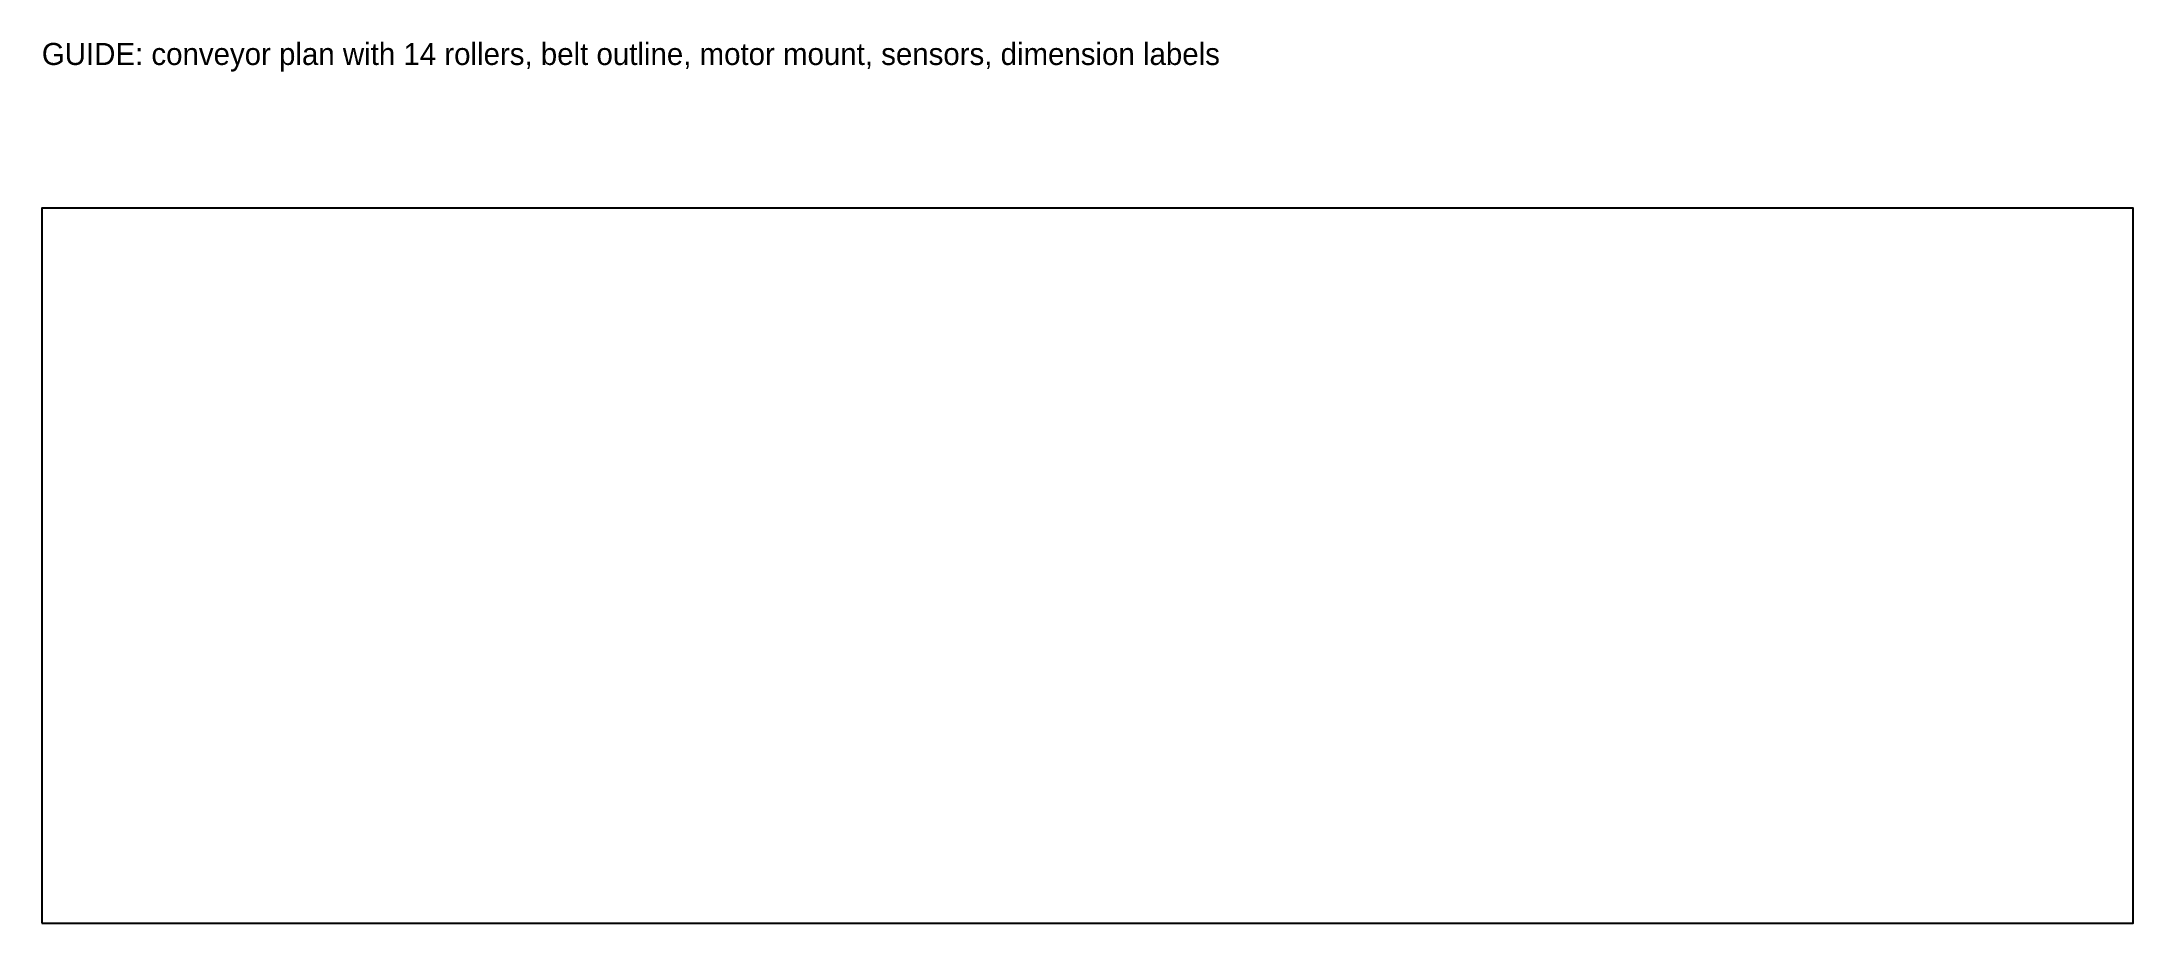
# Model space of a CAD drawing. Header units: millimetres. Extents: x 0 to 760, y 0 to 320.
import ezdxf

# ---------------------------------------------------------------- set-up
doc = ezdxf.new("R2010")
doc.units = ezdxf.units.MM
doc.layers.add('GUIDE', color=9, linetype='CONTINUOUS')

msp = doc.modelspace()

# ---------------------------------------------------------------- linework, layer by layer
at = {"layer": 'GUIDE'}
msp.add_lwpolyline([(0, 0), (760, 0), (760, 260), (0, 260)], close=True, dxfattribs=at)

# ---------------------------------------------------------------- texts
msp.add_text('GUIDE: conveyor plan with 14 rollers, belt outline, motor mount, sensors, dimension labels', height=8, dxfattribs=at).set_placement((0, 312))

doc.saveas('drawing.dxf')
